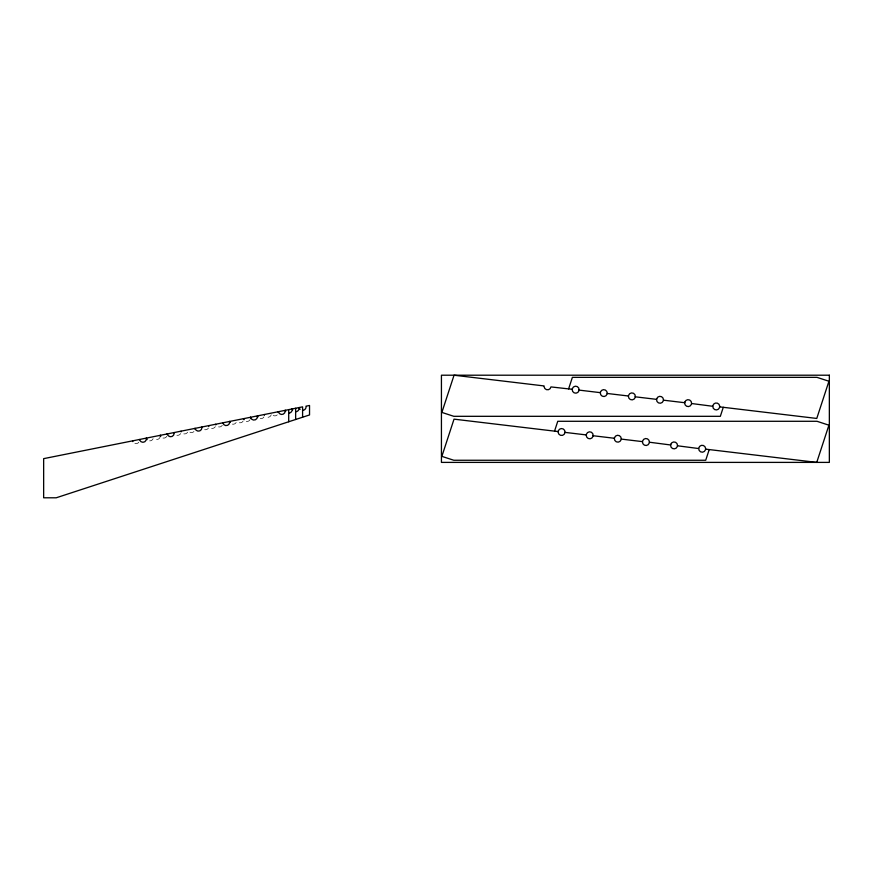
<?xml version="1.0" encoding="UTF-8"?>
<svg xmlns="http://www.w3.org/2000/svg" width="873" height="873" viewBox="0 0 873 873"><rect width="100%" height="100%" fill="white"/><g stroke="black" fill="none" stroke-linecap="round" stroke-linejoin="round"><path stroke-width="0.65" stroke-dasharray="4.37 3.27" d="M160.043 437.264A3.47 3.47 0 0 1 154.761 438.824M187.575 432.2A3.47 3.47 0 0 1 182.839 433.477M215.347 426.646A3.47 3.47 0 0 1 210.611 427.923M243.12 421.092A3.47 3.47 0 0 1 237.652 421.812M271.23 414.708A3.47 3.47 0 0 1 266.145 416.814M153.102 438.65A3.47 3.47 0 0 1 148.617 440.647M180.635 433.586A3.47 3.47 0 0 1 175.899 434.863M208.407 428.032A3.47 3.47 0 0 1 203.66 429.309M236.168 422.477A3.47 3.47 0 0 1 231.432 423.754M263.941 416.934A3.47 3.47 0 0 1 259.205 418.2M166.754 436.369A3.47 3.47 0 0 1 162.007 437.635M193.97 431.535A3.47 3.47 0 0 1 189.059 431.535M222.288 425.26A3.47 3.47 0 0 1 216.831 425.98M250.06 419.706A3.47 3.47 0 0 1 245.313 420.972M277.276 414.871A3.47 3.47 0 0 1 272.365 414.871M138.785 442.229A3.47 3.47 0 0 1 133.94 442.993"/><path stroke-width="1.31" d="M558.153 431.568L558.131 432.331A3.47 3.47 0 0 0 565.017 432.528L565.038 432.168A3.47 3.47 0 0 0 558.284 430.902L558.153 431.568L454.025 419.149L441.869 456.361L453.796 460.257L705.711 460.257L709.214 449.573M677.47 445.787L698.716 448.547A3.47 3.47 0 0 0 705.482 449.813L705.624 448.384A3.47 3.47 0 0 0 698.749 448.187M712.805 406.065L712.815 405.912A3.47 3.47 0 0 1 719.701 406.12L719.548 407.549A3.47 3.47 0 0 1 712.783 406.283L691.547 403.522M579.115 389.893L578.963 390.788A3.47 3.47 0 0 1 572.197 389.522L572.35 388.627A3.47 3.47 0 0 1 579.126 389.893M593.16 435.518L593.007 436.402A3.47 3.47 0 0 1 586.241 435.136L586.394 434.252A3.47 3.47 0 0 1 593.171 435.518M635.348 396.604L635.195 397.488A3.47 3.47 0 0 1 628.429 396.222L628.582 395.338A3.47 3.47 0 0 1 635.358 396.604M649.37 442.436L649.239 443.113A3.47 3.47 0 0 1 642.473 441.847L642.626 440.952A3.47 3.47 0 0 1 649.403 442.218L670.639 444.979M684.825 402.038L684.672 402.933A3.47 3.47 0 0 0 691.438 404.199L691.591 403.304A3.47 3.47 0 0 0 684.836 402.038M554.541 431.131L557.76 421.288L816.986 421.288L828.914 425.195L816.746 462.395L705.602 449.148M568.618 388.867L572.382 377.354L816.997 377.354L828.935 381.25L816.768 418.451L719.668 406.873M723.28 407.309L720.334 416.312L453.807 416.312L441.88 412.416L454.047 375.215L544.108 385.942L544.086 386.706A3.47 3.47 0 0 0 550.961 386.914L572.23 389.303M579.072 390.111L600.351 392.654M607.193 393.472L628.473 396.004M635.304 396.822L656.594 399.354M663.425 400.172L684.705 402.715M564.995 432.386L586.274 434.918M593.116 435.736L614.396 438.268M621.238 439.086L642.517 441.629M160.196 435.343L160.239 435.474A3.47 3.47 0 0 1 160.261 436.38M146.478 438.082L146.686 438.813A3.47 3.47 0 0 0 147.166 439.588M146.304 438.115L146.348 438.257A3.47 3.47 0 0 1 139.745 440.21L139.538 439.479M132.587 440.865L132.805 441.596M299.21 407.538L299.232 407.756A3.47 3.47 0 0 0 300.137 409.317M299.024 407.571L299.112 408.248A3.47 3.47 0 0 1 295.641 411.718M292.269 408.924L292.291 409.153A3.47 3.47 0 0 0 292.641 409.983M292.084 408.968L292.171 409.644A3.47 3.47 0 0 1 288.701 413.115M285.318 410.321L285.351 410.539A3.47 3.47 0 0 0 285.7 411.379M285.144 410.354L285.231 411.03A3.47 3.47 0 0 1 278.411 411.925L278.378 411.707M278.203 411.74L278.291 412.416M264.323 414.522L264.41 415.199M257.557 415.864L257.579 416.094A3.47 3.47 0 0 0 257.928 416.934M257.371 415.908L257.47 416.585A3.47 3.47 0 0 1 250.638 417.48L250.616 417.261M250.431 417.294L250.518 417.971M243.665 418.647L243.698 418.865A3.47 3.47 0 0 0 244.047 419.706M243.491 418.68L243.578 419.356M229.785 421.419L229.817 421.648A3.47 3.47 0 0 0 230.166 422.477M229.61 421.463L229.697 422.139A3.47 3.47 0 0 1 222.877 423.034L222.844 422.816M215.718 424.234L215.817 424.911M208.778 425.62L208.865 426.297M201.838 427.017L201.925 427.694A3.47 3.47 0 0 1 195.105 428.588L195.072 428.37M194.897 428.403L194.985 429.079M181.017 431.175L181.104 431.851M174.076 432.572L174.163 433.248A3.47 3.47 0 0 1 167.332 434.143L167.31 433.914M167.125 433.957L167.223 434.634M160.37 435.311L160.392 435.529A3.47 3.47 0 0 0 160.741 436.369M302.593 417.218L302.593 406.862L43.65 458.652L43.65 497.796L56.199 497.796L309.533 414.948L309.533 405.476L305.965 406.185L306.063 406.862A3.47 3.47 0 0 1 302.593 410.332M295.641 408.248L295.641 419.487M288.701 409.644L288.701 421.757M600.46 391.977L600.308 392.872A3.47 3.47 0 0 0 607.073 394.138L607.226 393.243A3.47 3.47 0 0 0 600.482 391.977M614.516 437.602L614.352 438.497A3.47 3.47 0 0 0 621.118 439.763L621.27 438.868A3.47 3.47 0 0 0 614.527 437.602M656.703 398.688L656.551 399.583A3.47 3.47 0 0 0 663.316 400.849L663.469 399.954A3.47 3.47 0 0 0 656.714 398.688M670.748 444.302L670.595 445.197A3.47 3.47 0 0 0 677.361 446.463L677.513 445.568A3.47 3.47 0 0 0 670.759 444.302M829.35 375.204L441.432 375.204L441.432 462.395L829.35 462.395L829.35 375.204"/></g></svg>
